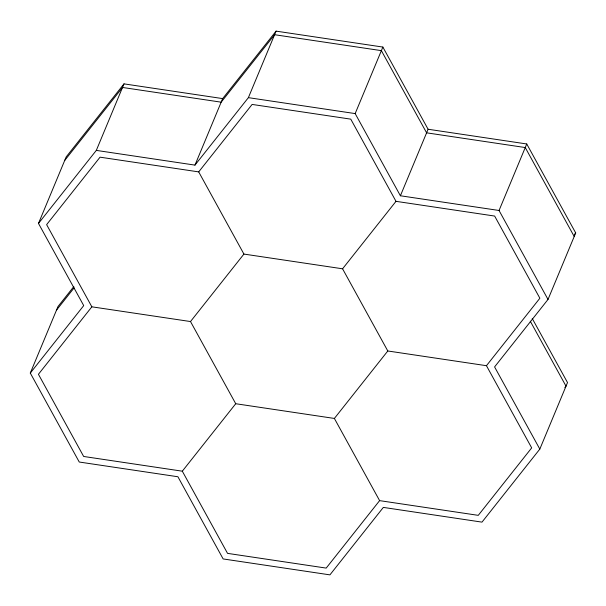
<?xml version="1.0" encoding="UTF-8"?>
<svg xmlns="http://www.w3.org/2000/svg" width="606" height="606" viewBox="0 0 606 606"><rect width="100%" height="100%" fill="white"/><g stroke="black" fill="none" stroke-linecap="round" stroke-linejoin="round"><path stroke-width="0.91" d="M30.3 373.069L83.719 305.606L38.489 223.425L66.183 156.901L124.01 83.87L222.66 98.596L276.078 31.133L382.863 47.063L428.094 129.245L400.399 195.768L499.049 210.487L548.013 299.447L494.587 366.918L539.817 449.099L481.99 522.13L383.34 507.404L329.922 574.867L223.137 558.937L177.906 476.755L79.257 462.03L30.3 373.069L57.987 306.553L73.841 286.532M38.489 223.425L96.316 150.394L124.01 83.87M96.316 150.394L194.965 165.112L222.66 98.596M194.965 165.112L248.384 97.649L276.078 31.133M400.399 195.768L355.169 113.587L382.863 47.063M499.049 210.487L526.743 143.97L428.094 129.245M548.013 299.447L575.7 232.931L526.743 143.97M539.817 449.099L567.511 382.575L532.227 318.476M64.691 160.476L122.518 87.453L221.167 102.172L274.586 34.709L381.371 50.639L426.601 132.828L525.25 147.546L574.208 236.507M56.502 310.128L74.114 287.888M91.854 306.818L38.436 374.281L83.666 456.469L182.315 471.188L227.545 553.369L326.195 568.095L379.614 500.632L478.263 515.35L531.682 447.887L486.451 365.698L387.802 350.98L342.572 268.799L243.923 254.073L198.7 171.892L100.051 157.174L46.624 224.637L91.854 306.818L190.504 321.544L235.734 403.725L334.383 418.443L379.614 500.632M198.7 171.892L252.119 104.429L350.768 119.147L395.998 201.336L494.647 216.054L539.87 298.235L486.451 365.698M190.504 321.544L243.923 254.073M182.315 471.188L235.734 403.725M342.572 268.799L395.998 201.336M334.383 418.443L387.802 350.98M574.526 234.416L575.7 232.931M564.853 387.628L566.019 386.151L530.288 321.225M248.384 97.649L355.169 113.587"/></g></svg>
